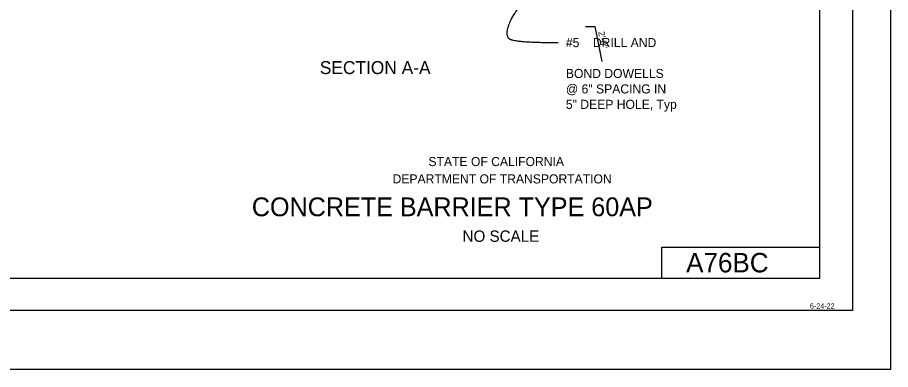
# Model space of a CAD drawing. Extents: x -894 to 866, y -476 to 714.
# Drawn here: x 193 to 866, y -476 to -205 of the extents above; entities that cross this region are included whole.
import ezdxf

# ---------------------------------------------------------------- set-up
doc = ezdxf.new("R2010")
doc.units = 0
for name, color, linetype in [('10 Sheet Format', 7, 'Continuous'), ('14 Ramp Anno', 7, 'Continuous'), ('212 Leaders and Dim Lines', 7, 'Continuous'), ('217 Rebar', 7, 'Continuous')]:
    doc.layers.add(name, color=color, linetype=linetype)

msp = doc.modelspace()

# ---------------------------------------------------------------- linework, layer by layer
at = {"layer": '10 Sheet Format'}
for p, q in [((811.55, -406.04), (811.55, 643.96)), ((689.54, -406.04), (689.54, -382.04)), ((689.54, -382.04), (811.55, -382.04)), ((-813.45, -406.04), (811.55, -406.04))]:
    msp.add_line(p, q, dxfattribs=at)
for points in [[(-894.04, 713.56), (865.96, 713.56), (865.96, -476.44), (-894.04, -476.44)], [(-863.43, 668.96), (836.57, 668.96), (836.57, -431.04), (-863.43, -431.04)], [(-863.43, 668.96), (836.57, 668.96), (836.57, -431.04), (-863.43, -431.04)]]:
    msp.add_lwpolyline(points, close=True, dxfattribs=at)
at = {"layer": '212 Leaders and Dim Lines'}
msp.add_open_spline([(556.45, -133.43), (590.34, -133.43), (618.85, -150.46), (576.79, -198.14), (567.91, -218.7), (576.32, -224.31), (609.5, -224.31)], degree=2, dxfattribs=at)
at = {"layer": '217 Rebar'}
for p, q in [((630.74, -211.97), (637.95, -211.97)), ((637.95, -211.97), (643.17, -238.85))]:
    msp.add_line(p, q, dxfattribs=at)

# ---------------------------------------------------------------- texts
at = {"layer": '10 Sheet Format'}
for s, height, p in [('STATE OF CALIFORNIA', 7, (509.59, -319.59)), ('DEPARTMENT OF TRANSPORTATION', 7, (481.9, -332.95)), ('CONCRETE BARRIER TYPE 60AP', 14.5, (373.36, -358.25)), ('NO SCALE', 8.75, (535.87, -377.98)), ('A76BC', 15, (708.33, -401.54)), ('6-24-22', 4, (803.78, -429.46))]:
    msp.add_text(s, height=height, dxfattribs=at).set_placement(p)
at = {"layer": '14 Ramp Anno'}
msp.add_text('SECTION A-A', height=10, dxfattribs=at).set_placement((425.77, -248.66))
at = {"layer": '212 Leaders and Dim Lines'}
for s, p in [('#5    DRILL AND', (615.58, -227.88)), ('BOND DOWELLS', (615.58, -251.68)), ('@ 6" SPACING IN', (615.58, -263.58)), ('5" DEEP HOLE, Typ', (615.58, -275.48))]:
    msp.add_text(s, height=7, dxfattribs=at).set_placement(p)
msp.add_text('2\'-0"', height=4.982, rotation=280.99251, dxfattribs=at).set_placement((640.51, -216.24))

doc.saveas('drawing.dxf')
